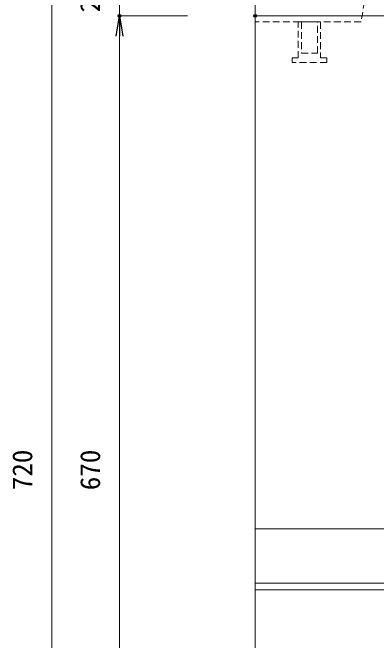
# Model space of a CAD drawing. Units: millimetres, scale not verified. Extents: x -1945 to 1945, y -1248 to 1592.
# Drawn here: x -324.4 to -56.2, y 721.5 to 1184.8 of the extents above; entities that cross this region are included whole.
import ezdxf
from ezdxf.enums import TextEntityAlignment as Align

# ---------------------------------------------------------------- set-up
doc = ezdxf.new("R2010")
doc.units = ezdxf.units.MM
doc.header["$LTSCALE"] = 10
doc.header["$PDMODE"] = 32
doc.header["$PDSIZE"] = 2
doc.linetypes.add('USER1', pattern=[0.75, 0.5, -0.25])
doc.layers.add('0-0_0', color=7, linetype='Continuous')
doc.layers.add('0-2_DEFPOINTS', color=7, linetype='Continuous')
doc.layers.add('0-3_KIJUN', color=7, linetype='USER1', lineweight=18)
doc.layers.add('0-5_SUNPO_S10', color=3, linetype='Continuous', lineweight=18)
doc.styles.add('ＭＳ ゴシック', font='')
doc.styles.get('ＭＳ ゴシック').set_extended_font_data('MS Gothic')

# ---------------------------------------------------------------- blocks, each defined once
blk = doc.blocks.new('_OPEN')
at = {"layer": '0-0_0'}
blk.add_line((0, 0), (-1, 0), dxfattribs=at)
blk.add_lwpolyline([(-1, 0.1667), (0, 0), (-1, -0.1667)], dxfattribs=at)
blk = doc.blocks.new('D16')
at = {"layer": '0-2_DEFPOINTS'}
for p in [(1799.48, 2627.39), (1699.48, 2602.39), (1799.48, 2602.39)]:
    blk.add_point(p, dxfattribs=at)
at = {"layer": '0-5_SUNPO_S10'}
for p, q in [((1699.48, 2642.39), (1699.48, 2657.39)), ((1749.48, 2627.39), (1699.48, 2627.39)), ((1699.48, 2627.39), (1699.48, 2602.39)), ((1749.48, 2602.39), (1699.48, 2602.39)), ((1699.48, 2587.39), (1699.48, 2572.39))]:
    blk.add_line(p, q, dxfattribs=at)
at = {"layer": '0-5_SUNPO_S10', "xscale": 15, "yscale": 15}
for p, rotation in [((1699.48, 2627.39), 270), ((1699.48, 2602.39), 90)]:
    blk.add_blockref('_OPEN', p, dxfattribs=dict(at, rotation=rotation))
at = {"layer": '0-5_SUNPO_S10', "color": 7, "style": 'ＭＳ ゴシック'}
blk.add_text('25', height=14.66, rotation=90, dxfattribs=at).set_placement((1689.48, 2604.89), align=Align.BOTTOM_LEFT)
blk = doc.blocks.new('D17')
at = {"layer": '0-2_DEFPOINTS'}
blk.add_point((1799.48, 2602.39), dxfattribs=at)
at = {"layer": '0-5_SUNPO_S10'}
for p, q in [((1749.48, 2602.39), (1699.48, 2602.39)), ((1699.48, 2587.39), (1699.48, 1947.39))]:
    blk.add_line(p, q, dxfattribs=at)
at = {"layer": '0-5_SUNPO_S10', "xscale": 15, "yscale": 15, "rotation": 90}
blk.add_blockref('_OPEN', (1699.48, 2602.39), dxfattribs=at)
at = {"layer": '0-5_SUNPO_S10', "color": 7, "style": 'ＭＳ ゴシック'}
blk.add_text('670', height=14.66, rotation=90, dxfattribs=at).set_placement((1689.48, 2252.39), align=Align.BOTTOM_LEFT)
blk = doc.blocks.new('D19')
at = {"layer": '0-5_SUNPO_S10'}
blk.add_line((1649.48, 2612.39), (1649.48, 1922.39), dxfattribs=at)
at = {"layer": '0-5_SUNPO_S10', "color": 7, "style": 'ＭＳ ゴシック'}
blk.add_text('720', height=14.66, rotation=90, dxfattribs=at).set_placement((1639.48, 2252.39), align=Align.BOTTOM_LEFT)

msp = doc.modelspace()

# ---------------------------------------------------------------- linework, layer by layer
at = {"layer": '0-3_KIJUN', "linetype": 'Continuous'}
for p, q in [((-6.52, 803.89), (-145.52, 803.89)), ((-145.52, 763.89), (852.48, 763.89)), ((-145.52, 758.89), (852.48, 758.89))]:
    msp.add_line(p, q, dxfattribs=at)
for points in [[(852.48, 487.39), (-145.52, 487.39), (-145.52, 1207.39), (852.48, 1207.39)], [(852.48, 1182.39), (-145.52, 1182.39), (-145.52, 512.39), (852.48, 512.39)]]:
    msp.add_lwpolyline(points, close=True, dxfattribs=at)
at = {"layer": '0-3_KIJUN'}
for points in [[(-67.52, 1177.89), (-145.52, 1177.89), (-145.52, 1207.39), (-62.52, 1207.39)], [(-113.75, 1177.89), (-97.3, 1177.89), (-97.3, 1151.39), (-92.77, 1151.39), (-92.77, 1147.89), (-118.27, 1147.89), (-118.27, 1151.39), (-113.75, 1151.39)], [(-99.52, 1177.89), (-111.52, 1177.89), (-111.52, 1154.89), (-99.52, 1154.89)]]:
    msp.add_lwpolyline(points, close=True, dxfattribs=at)

# ---------------------------------------------------------------- block references
at = {"layer": '0-5_SUNPO_S10'}
for name in ['D16', 'D19', 'D17']:
    msp.add_blockref(name, (-1945, -1420), dxfattribs=at)

doc.saveas('drawing.dxf')
